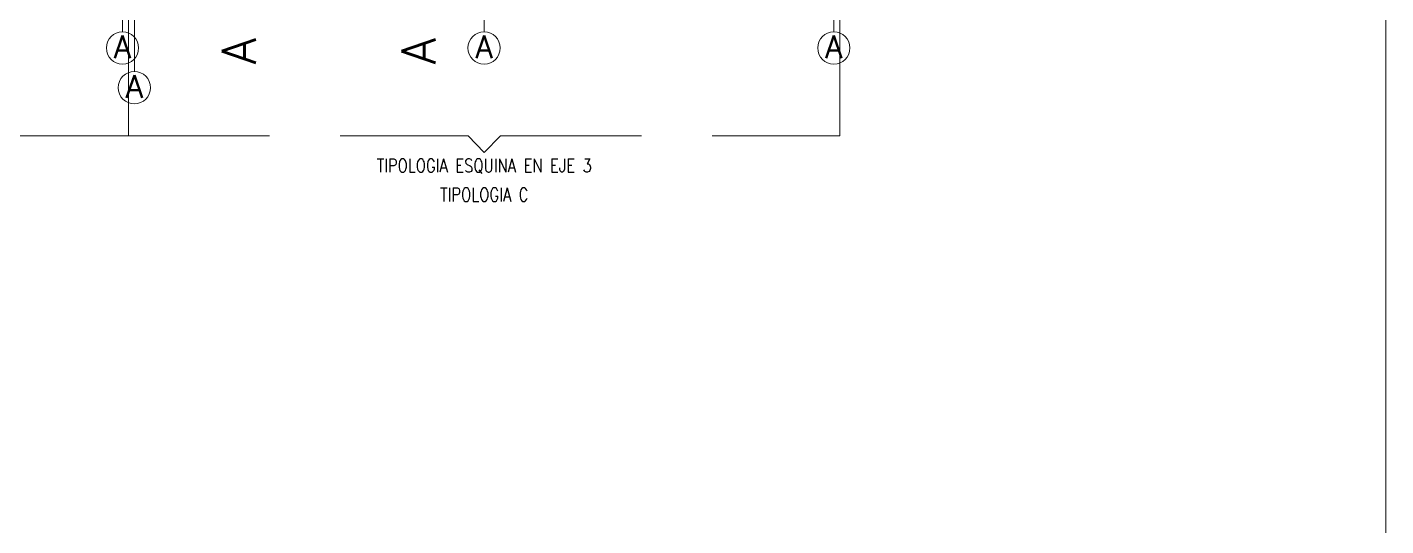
# Model space of a CAD drawing. Header units: metres. Extents: x -2 to 690, y -116 to 73.
# Drawn here: x 469.15 to 481.18, y 37.57 to 41.99 of the extents above; entities that cross this region are included whole.
import ezdxf
from ezdxf.enums import TextEntityAlignment as Align

# ---------------------------------------------------------------- set-up
doc = ezdxf.new("R2010")
doc.units = ezdxf.units.M
doc.header["$LTSCALE"] = 5
doc.header["$MEASUREMENT"] = 0
doc.linetypes.add('HIDDEN', pattern=[0.375, 0.25, -0.125])
for name, color, linetype, lineweight in [('A-ANNO-DIMS', 3, 'Continuous', 18), ('A-ANNO-SYMB', 3, 'Continuous', 18), ('A-ANNO-TEXT', 3, 'Continuous', 18)]:
    doc.layers.add(name, color=color, linetype=linetype, lineweight=lineweight)
doc.styles.add('E-ROMANS', font='romans.shx', dxfattribs={"width": 0.8})

msp = doc.modelspace()

# ---------------------------------------------------------------- linework, layer by layer
at = {"layer": 'A-ANNO-DIMS'}
msp.add_lwpolyline([(454.3562, 57.0063), (481.1781, 57.0063), (481.1781, 18.133), (454.3562, 18.133)], close=True, dxfattribs=at)
at = {"layer": 'A-ANNO-SYMB'}
for p, q in [((470.0961, 52.749), (470.0961, 41.5943)), ((469.9911, 41.9459), (469.9911, 52.3504)), ((473.1931, 52.3504), (473.1931, 41.9459)), ((476.2901, 41.9459), (476.2901, 52.3504))]:
    msp.add_line(p, q, dxfattribs=at)
for centre in [(469.9911, 41.8029), (473.1931, 41.8029), (476.2901, 41.8029), (470.0961, 41.4513)]:
    msp.add_circle(centre, 0.143, dxfattribs=at)
at = {"layer": 'A-ANNO-TEXT', "linetype": 'HIDDEN'}
for points in [[(463.7445, 42.2757), (463.7445, 41.0259), (466.7526, 41.0259), (466.8956, 40.8778), (467.0387, 41.0259), (470.0436, 41.0259), (470.0436, 42.2757)], [(470.0436, 42.2757), (470.0436, 41.0259), (473.0516, 41.0259), (473.1947, 40.8778), (473.3377, 41.0259), (476.3426, 41.0259), (476.3426, 42.2757)]]:
    msp.add_lwpolyline(points, dxfattribs=at)

# ---------------------------------------------------------------- texts
at = {"layer": 'A-ANNO-TEXT', "char_height": 0.12, "attachment_point": 5, "style": 'E-ROMANS'}
for s, insert in [('\\pi-0.36,l0.36,t0.36;TIPOLOGIA ESQUINA EN EJE 3', (473.1947, 40.756)), ('\\pi-0.36,l0.36,t0.36;TIPOLOGIA C', (473.1947, 40.504))]:
    msp.add_mtext(s, dxfattribs=dict(at, insert=insert))
at = {"layer": 'A-ANNO-TEXT', "style": 'E-ROMANS'}
for p in [(469.9911, 41.814), (473.1931, 41.814), (476.2901, 41.814), (470.0961, 41.4625)]:
    msp.add_attdef('A', text='0.00', height=0.2, dxfattribs=at).set_placement(p, align=Align.MIDDLE_CENTER)
for p in [(471.0215, 41.6585), (472.6115, 41.6585)]:
    msp.add_attdef('A', text='CORTE', height=0.2998, rotation=90, dxfattribs=at).set_placement(p, align=Align.MIDDLE_LEFT)

doc.saveas('drawing.dxf')
